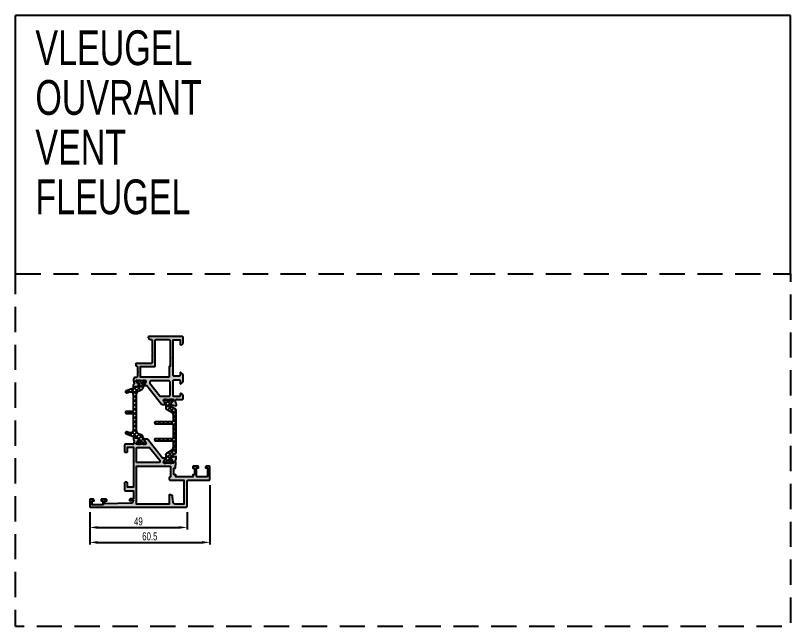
# Model space of a CAD drawing. Header units: millimetres. Extents: x -157 to 4988, y 4688 to 7765.
# Drawn here: x 2333.4 to 2723.1, y 5023 to 5330.3 of the extents above; entities that cross this region are included whole.
import ezdxf

# ---------------------------------------------------------------- set-up
doc = ezdxf.new("R2010")
doc.units = ezdxf.units.MM
doc.header["$LTSCALE"] = 0.2
doc.linetypes.add('DASHED2', pattern=[9.525, 6.35, -3.175])
for name, color, linetype in [('REYNAERS', 7, 'Continuous'), ('RI-DIMENSION', 7, 'Continuous'), ('RI-HATCH-P', 7, 'Continuous'), ('RI-HATCH-PI', 4, 'Continuous'), ('RI-LAYOUT', 7, 'Continuous'), ('RI-PROFILE', 7, 'Continuous'), ('RI-TEXT-GENERAL-DEU', 7, 'Continuous'), ('RI-TEXT-GENERAL-ENG', 7, 'Continuous'), ('RI-TEXT-GENERAL-FRA', 7, 'Continuous'), ('RI-TEXT-GENERAL-NL', 7, 'Continuous')]:
    doc.layers.add(name, color=color, linetype=linetype)
doc.styles.add('T7', font='arial.ttf', dxfattribs={"width": 0.7})
doc.styles.add('T8', font='arial.ttf', dxfattribs={"width": 0.7, "height": 3.5})
doc.dimstyles.new('SCHAAL1OP1', dxfattribs={"dimscale": 0, "dimtxt": 2, "dimasz": 2, "dimexe": 0.5, "dimexo": 1.5, "dimgap": 0.5, "dimtad": 1, "dimdec": 1, "dimzin": 9, "dimdsep": 46, "dimtxsty": 'T7', "dimcen": 2.5, "dimclrd": 256, "dimclre": 256, "dimclrt": 256, "dimadec": 1, "dimazin": 2, "dimtfac": 1, "dimtdec": 1, "dimtmove": 0, "dimatfit": 3, "dimfxl": 1, "dimtolj": 1, "dimtzin": 9, "dimlwd": -1, "dimlwe": -1, "dimarcsym": 0})

# ---------------------------------------------------------------- blocks, each defined once
blk = doc.blocks.new('info-text-ARCH-1')
at = {"layer": 'RI-TEXT-GENERAL-DEU', "style": 'T8', "width": 0.7}
blk.add_attdef('DEU', (2.5, 1.191), '', height=1.75, dxfattribs=at)
at = {"layer": 'RI-TEXT-GENERAL-ENG', "style": 'T8', "width": 0.7}
blk.add_attdef('ENG', (2.5, 3.691), '', height=1.75, dxfattribs=at)
at = {"layer": 'RI-TEXT-GENERAL-FRA', "style": 'T8', "width": 0.7}
blk.add_attdef('FRA', (2.5, 6.191), '', height=1.75, dxfattribs=at)
at = {"layer": 'RI-TEXT-GENERAL-NL', "style": 'T8', "width": 0.7}
blk.add_attdef('NED', (2.5, 8.691), '', height=1.75, dxfattribs=at)
blk = doc.blocks.new('4I31014')
at = {"layer": 'RI-PROFILE'}
for points in [[(-4.8, 8.6, 0.414214), (-5.1, 8.3), (-5.1, 7.9, 0.272375), (-4.84, 7.46), (-4.45, 7.24, -0.272375), (-4.3, 6.98), (-4.3, 4.87), (-4, 4.35), (-4.3, 3.83), (-4.3, 2.1, -0.414214), (-4.8, 1.6), (-5.2, 1.6, 0.414213), (-6.2, 0.6), (-6.2, 0), (-6.2, -0.15), (-5.89, -1.39, -0.263193), (-5.93, -1.58), (-6.34, -2.04, 0.185256), (-6.39, -2.17), (-6.39, -3, 0.479656), (-6.15, -3.19), (-3.47, -2.6, 1.238134), (-3.64, -2.24), (-4.91, -0.46, -0.080897), (-4.94, -0.4), (-4.99, -0.24, -0.892534), (-4.44, 0), (-0.2, 0, -0.414214), (0, -0.2), (0, -0.57, -0.131652), (-0.03, -0.67), (-0.85, -2.1, 1), (-0.85, -2.5), (0.53, -2.5), (7.88, -11.81, 0.229445), (8.27, -12), (9.75, -12, 1), (9.75, -11.6), (8.93, -10.17, -0.131652), (8.9, -10.07), (8.9, -9.7, -0.414214), (9.1, -9.5), (13.34, -9.5, -0.892534), (13.89, -9.73), (13.84, -9.89, -0.083094), (13.81, -9.95), (12.52, -11.73, 1.178332), (12.37, -12.09), (15.05, -12.69, 0.479656), (15.29, -12.49), (15.29, -11.67, 0.185256), (15.24, -11.53), (14.83, -11.08, -0.263193), (14.79, -10.89), (15.1, -9.65, -0.767327), (15.66, -9.5), (18.2, -9.5, 0.414214), (18.7, -9), (18.7, -7.51, 0.267949), (18.45, -7.07), (17.5, -6.52, 0.57735), (17.2, -6.7), (17.2, -7.6, -0.414214), (16.7, -8.1), (14.2, -8.1, -0.414214), (13.7, -7.6), (13.7, -4.17), (13.4, -3.65), (13.7, -3.12), (13.7, -0.1, -0.414214), (14.2, 0.4), (16.7, 0.4, -0.414214), (17.2, -0.1), (17.2, -1.4, 0.57735), (17.5, -1.57), (18.45, -1.02, 0.267949), (18.7, -0.59), (18.7, 2.99, 0.267949), (18.45, 3.43), (17.5, 3.98, 0.57735), (17.2, 3.8), (17.2, 2.7, -0.414214), (16.7, 2.2), (14.2, 2.2, -0.414214), (13.7, 2.7), (13.7, 10.68), (13.4, 11.2), (13.7, 11.72), (13.7, 20.4), (17.2, 20.4), (17.2, 18.19), (17.87, 18.01, 0.198912), (18.02, 18.03), (18.45, 18.28, 0.267949), (18.7, 18.71), (18.7, 21.7, 0.414214), (18.2, 22.2), (1.5, 22.2, 0.414214), (1.2, 21.9), (1.2, 21.5, 0.272375), (1.46, 21.06), (1.99, 20.77, 0.127458), (2.23, 20.7), (2.6, 20.7, -0.414214), (3.1, 20.2), (3.1, 14.82), (3.4, 14.3), (3.1, 13.78), (3.1, 9.1, -0.414214), (2.6, 8.6)], [(11.7, 1.7), (-2.7, 1.7), (-2.7, 7), (4.2, 7, 0.414214), (4.7, 7.5), (4.7, 20.1, -0.414213), (5.2, 20.6), (11.6, 20.6, -0.414214), (12.1, 20.1), (12.1, 7), (11.7, 7)], [(7.06, -7.71, 0.229445), (7.46, -7.9), (11.6, -7.9, 0.414214), (12.1, -7.4), (12.1, -0.7, 0.414214), (11.6, -0.2), (2.4, -0.2, 0.414214), (1.9, -0.7), (1.9, -1, 0.168732), (2.01, -1.31)]]:
    blk.add_lwpolyline(points, format="xyb", close=True, dxfattribs=at)
blk = doc.blocks.new('4E31314')
at = {"layer": 'RI-PROFILE'}
for points in [[(43.4, 22.46), (43.05, 23.6, -0.244146), (43.09, 23.78), (43.5, 24.31, 0.166807), (43.54, 24.43), (43.54, 25.27, 0.479656), (43.3, 25.46), (40.62, 24.87, 1.238134), (40.78, 24.51), (42.07, 22.7), (42.13, 22.51, -0.767327), (41.64, 22.2), (37.4, 22.2, -0.414214), (37.2, 22.4), (37.2, 22.82, -0.131652), (37.23, 22.92), (38.03, 24.3, 1), (38.03, 24.7), (36.67, 24.7), (29.23, 34.12, 0.229445), (29.07, 34.2), (27.47, 34.2, 1), (27.47, 33.8), (28.27, 32.42, -0.131652), (28.3, 32.32), (28.3, 31.9, -0.414214), (28.1, 31.7), (23.86, 31.7, -0.767327), (23.37, 32.01), (23.43, 32.2), (24.72, 34.01, 1.238134), (24.88, 34.37), (22.2, 34.96, 0.479656), (21.96, 34.77), (21.96, 33.93, 0.166807), (22, 33.81), (22.41, 33.28, -0.230693), (22.45, 33.11), (22.1, 31.85, -0.767327), (21.54, 31.7), (18.3, 31.7, 0.414214), (17.5, 30.9), (17.5, 28.1, 0.414214), (18, 27.6), (18.5, 27.6, 0.414214), (19, 28.1), (19, 30.15), (22, 30.15), (22, 10.15), (19, 10.15), (19, 12.1, 0.414214), (18.5, 12.6), (18, 12.6, 0.414214), (17.5, 12.1), (17.5, 8.95, 0.414214), (18.3, 8.15), (22, 8.15), (22, 4.25), (20.5, 4.25, 0.414214), (20, 3.75), (20, 3.45), (21.78, 3.45, -0.46991), (21.97, 3.21, -0.35423), (20.53, 1.99), (7.7, 1.7), (7.7, 3.2), (8.6, 3.2), (8.6, 3.5, 0.414214), (8.1, 4), (6.1, 4, 0.414214), (5.7, 3.6), (5.7, 3.2), (6.7, 3.2), (6.7, 1.2), (1.2, 1.2), (1.2, 3.2), (2.2, 3.2), (2.2, 3.6, 0.414214), (1.8, 4), (0.5, 4, 0.414214), (0, 3.5), (0, 0.5, 0.414214), (0.5, 0), (48.5, 0, 0.414214), (49, 0.5), (49, 13.1, -0.414214), (49.5, 13.6), (60, 13.6, 0.414214), (60.5, 14.1), (60.5, 20.1, 0.414214), (60, 20.6), (58.7, 20.6, 0.414214), (58.3, 20.2), (58.3, 19.8), (59.3, 19.8), (59.3, 15.7, -0.414214), (58.8, 15.2), (54.3, 15.2, -0.414214), (53.8, 15.7), (53.8, 19.8), (54.8, 19.8), (54.8, 20.2, 0.414214), (54.4, 20.6), (52.2, 20.6, 0.414214), (51.9, 20.3), (51.9, 19.6), (52.8, 19.6), (52.8, 16.7, -0.414214), (52.3, 16.2), (51.8, 16.2), (51.8, 15.2), (43.3, 15.2), (43.3, 16.2), (42.8, 16.2, -0.414214), (42.3, 16.7), (42.3, 19.6), (42.9, 19.6, 0.414214), (43.2, 19.9), (43.2, 21.2, 0.414214), (43.4, 21.4)], [(23.6, 22.4), (23.6, 29.6, -0.414214), (24.1, 30.1), (30.11, 30.1), (35.26, 23.59, -0.168732), (35.3, 23.47), (35.3, 22.9, -0.414214), (34.8, 22.4)], [(40.7, 20.6), (40.7, 15.2), (40.5, 15.2, 0.414214), (40, 14.7), (40, 14.1, 0.414214), (40.5, 13.6), (47.4, 13.6), (47.4, 1.6), (42.92, 1.6, -0.388879), (41.92, 2.51), (41.68, 5.29, 0.388879), (40.68, 6.2), (40, 6.2), (40, 1.6), (23.6, 1.6), (23.6, 20.6)]]:
    blk.add_lwpolyline(points, format="xyb", close=True, dxfattribs=at)
blk = doc.blocks.new('0000771L')
at = {"layer": 'RI-HATCH-PI'}
h = blk.add_hatch(dxfattribs=at)
h.set_pattern_fill('_USER', color=256, scale=1.5, angle=45, style=0, double=1, pattern_type=0)
h.set_pattern_definition([(45, (-2.744, -250.6072), (-1.06066, 1.06066), []), (135, (-2.744, -250.6072), (-1.06066, -1.06066), [])])
h.paths.add_polyline_path([(-1.22, 26.15), (-0.51, 26.4, 0.317203), (1.15, 28.76), (1.15, 28.86, -0.131652), (1.19, 29.01), (2.07, 30.54, 0.131652), (2.1, 30.64), (2.1, 30.85, 0.414214), (1.7, 31.25), (1.12, 31.25, 0.044632), (1.08, 31.25, -0.012287), (0.79, 31.2, 0.37684), (0.52, 30.9), (0.52, 30.79, -1.69614), (-0.53, 30.79), (-0.53, 30.9, 0.37684), (-0.79, 31.2, -0.012287), (-1.08, 31.25, 0.044632), (-1.12, 31.25), (-1.7, 31.25, 0.414214), (-2.1, 30.85), (-2.1, 30.64, 0.131652), (-2.07, 30.54), (-1.19, 29.01, -0.131652), (-1.15, 28.86), (-1.15, 28.66, -0.320103), (-1.49, 28.18), (-7.76, 26.02, 1), (-7.44, 25.08), (-6.14, 25.53, -0.515034), (-4.15, 24.11), (-4.15, 16.25, -0.414214), (-4.65, 15.75), (-7.6, 15.75, 1), (-7.6, 14.75), (-4.65, 14.75, -0.414214), (-4.15, 14.25), (-4.15, 6.39, -0.515034), (-6.14, 4.97), (-7.44, 5.42, 1), (-7.76, 4.48), (-1.49, 2.32, -0.320103), (-1.15, 1.84), (-1.15, 1.64, -0.131652), (-1.19, 1.49), (-2.07, -0.04, 0.131652), (-2.1, -0.14), (-2.1, -0.35, 0.414214), (-1.7, -0.75), (-1.12, -0.75, 0.044632), (-1.08, -0.75, -0.012287), (-0.79, -0.7, 0.37684), (-0.53, -0.4), (-0.53, -0.29, -1.69614), (0.52, -0.29), (0.52, -0.4, 0.37684), (0.79, -0.7, -0.012287), (1.08, -0.75, 0.044632), (1.12, -0.75), (1.7, -0.75, 0.414214), (2.1, -0.35), (2.1, -0.14, 0.131652), (2.07, -0.04), (1.19, 1.49, -0.131652), (1.15, 1.64), (1.15, 1.74, 0.317203), (-0.51, 4.1), (-1.22, 4.35, -0.317203), (-2.55, 6.24), (-2.55, 24.26, -0.317203)])
at = {"layer": 'RI-PROFILE'}
blk.add_lwpolyline([(-7.76, 26.02, 1), (-7.44, 25.08), (-6.14, 25.53, -0.515034), (-4.15, 24.11), (-4.15, 16.25, -0.414214), (-4.65, 15.75), (-7.6, 15.75, 1), (-7.6, 14.75), (-4.65, 14.75, -0.414214), (-4.15, 14.25), (-4.15, 6.39, -0.515034), (-6.14, 4.97), (-7.44, 5.42, 1), (-7.76, 4.48), (-1.49, 2.32, -0.320103), (-1.15, 1.84), (-1.15, 1.64, -0.131652), (-1.19, 1.49), (-2.07, -0.04, 0.131652), (-2.1, -0.14), (-2.1, -0.35, 0.414214), (-1.7, -0.75), (-1.12, -0.75, 0.044632), (-1.08, -0.75, -0.012287), (-0.79, -0.7, 0.37684), (-0.53, -0.4), (-0.53, -0.29, -1.69614), (0.52, -0.29), (0.52, -0.4, 0.37684), (0.79, -0.7, -0.012287), (1.08, -0.75, 0.044632), (1.12, -0.75), (1.7, -0.75, 0.414214), (2.1, -0.35), (2.1, -0.14, 0.131652), (2.07, -0.04), (1.19, 1.49, -0.131652), (1.15, 1.64), (1.15, 1.74, 0.317203), (-0.51, 4.1), (-1.22, 4.35, -0.317203), (-2.55, 6.24), (-2.55, 24.26, -0.317203), (-1.22, 26.15), (-0.51, 26.4, 0.317203), (1.15, 28.76), (1.15, 28.86, -0.131652), (1.19, 29.01), (2.07, 30.54, 0.131652), (2.1, 30.64), (2.1, 30.85, 0.414214), (1.7, 31.25), (1.12, 31.25, 0.044632), (1.08, 31.25, -0.012287), (0.79, 31.2, 0.37684), (0.52, 30.9), (0.52, 30.79, -1.69614), (-0.53, 30.79), (-0.53, 30.9, 0.37684), (-0.79, 31.2, -0.012287), (-1.08, 31.25, 0.044632), (-1.12, 31.25), (-1.7, 31.25, 0.414214), (-2.1, 30.85), (-2.1, 30.64, 0.131652), (-2.07, 30.54), (-1.19, 29.01, -0.131652), (-1.15, 28.86), (-1.15, 28.66, -0.320103), (-1.49, 28.18)], format="xyb", close=True, dxfattribs=at)
blk = doc.blocks.new('0000868L')
at = {"layer": 'RI-HATCH-PI'}
h = blk.add_hatch(dxfattribs=at)
h.set_pattern_fill('_USER', color=256, scale=1.5, angle=45, style=0, double=1, pattern_type=0)
h.set_pattern_definition([(45, (-4.3441, -122.7), (-1.06066, 1.06066), []), (135, (-4.3441, -122.7), (-1.06066, -1.06066), [])])
edge = h.paths.add_edge_path()
edge.add_arc((-4.18, 12.75), 0.5, 180, 270)
edge.add_line((-4.18, 12.25), (4.22, 12.25))
edge.add_arc((4.22, 11.75), 0.5, -90, 90, ccw=False)
edge.add_line((4.22, 11.25), (-4.18, 11.25))
edge.add_arc((-4.18, 10.75), 0.5, 90, 180)
edge.add_line((-4.68, 10.75), (-4.68, 7.95))
edge.add_arc((-2.68, 7.95), 2, 180, 238)
edge.add_line((-3.74, 6.26), (-1.45, 4.82))
edge.add_arc((-1.98, 3.97), 1, 0, 58, ccw=False)
edge.add_line((-0.98, 3.97), (-0.98, 2.39))
edge.add_arc((-0.68, 2.39), 0.3, 180, 210)
edge.add_line((-0.93, 2.24), (-0.05, 0.71))
edge.add_arc((-0.23, 0.61), 0.2, 0, 30, ccw=False)
edge.add_line((-0.03, 0.61), (-0.03, 0.4))
edge.add_arc((-0.43, 0.4), 0.4, -90, 0, ccw=False)
edge.add_line((-0.43, 0), (-0.93, 0))
edge.add_arc((-0.93, 0.1), 0.1, 180, 270, ccw=False)
edge.add_line((-1.03, 0.1), (-1.4, 0.1))
edge.add_arc((-1.4, 0.3), 0.2, 180, 270, ccw=False)
edge.add_line((-1.6, 0.3), (-1.6, 0.41))
edge.add_arc((-1.4, 0.41), 0.2, 154.9922, 180, ccw=False)
edge.add_arc((-2.13, 0.75), 0.6, 334.9922, 450)
edge.add_arc((-2.13, 0.75), 0.6, 90, 205.0078)
edge.add_arc((-2.85, 0.41), 0.2, 0, 25.0078, ccw=False)
edge.add_line((-2.65, 0.41), (-2.65, 0.3))
edge.add_arc((-2.85, 0.3), 0.2, -90, 0, ccw=False)
edge.add_line((-2.85, 0.1), (-3.23, 0.1))
edge.add_arc((-3.33, 0.1), 0.1, -90, 0, ccw=False)
edge.add_line((-3.33, 0), (-3.83, 0))
edge.add_arc((-3.83, 0.4), 0.4, 180, 270, ccw=False)
edge.add_line((-4.23, 0.4), (-4.23, 0.61))
edge.add_arc((-4.03, 0.61), 0.2, 150, 180, ccw=False)
edge.add_line((-4.2, 0.71), (-3.32, 2.24))
edge.add_arc((-3.58, 2.39), 0.3, 330, 360)
edge.add_line((-3.28, 2.39), (-3.28, 2.7))
edge.add_arc((-4.28, 2.7), 1, 0, 58)
edge.add_line((-3.75, 3.54), (-6.05, 4.98))
edge.add_arc((-5.78, 5.41), 0.5, 180, 238, ccw=False)
edge.add_line((-6.28, 5.41), (-6.28, 26.59))
edge.add_arc((-5.78, 26.59), 0.5, 122, 180, ccw=False)
edge.add_line((-6.05, 27.02), (-3.75, 28.46))
edge.add_arc((-4.28, 29.3), 1, 302, 360)
edge.add_line((-3.28, 29.3), (-3.28, 29.61))
edge.add_arc((-3.58, 29.61), 0.3, 0, 30)
edge.add_line((-3.32, 29.76), (-3.63, 30.3))
edge.add_line((-3.63, 30.3), (-4.2, 31.29))
edge.add_arc((-4.03, 31.39), 0.2, 180, 210, ccw=False)
edge.add_line((-4.23, 31.39), (-4.23, 31.6))
edge.add_arc((-3.83, 31.6), 0.4, 90, 180, ccw=False)
edge.add_line((-3.83, 32), (-3.33, 32))
edge.add_arc((-3.33, 31.9), 0.1, 0, 90, ccw=False)
edge.add_line((-3.23, 31.9), (-2.85, 31.9))
edge.add_arc((-2.85, 31.7), 0.2, 0, 90, ccw=False)
edge.add_line((-2.65, 31.7), (-2.65, 31.59))
edge.add_arc((-2.85, 31.59), 0.2, 334.9922, 360, ccw=False)
edge.add_arc((-2.13, 31.25), 0.6, 154.9922, 270)
edge.add_arc((-2.13, 31.25), 0.6, 270, 385.0078)
edge.add_arc((-1.4, 31.59), 0.2, 180, 205.0078, ccw=False)
edge.add_line((-1.6, 31.59), (-1.6, 31.7))
edge.add_arc((-1.4, 31.7), 0.2, 90, 180, ccw=False)
edge.add_line((-1.4, 31.9), (-1.03, 31.9))
edge.add_arc((-0.93, 31.9), 0.1, 90, 180, ccw=False)
edge.add_line((-0.93, 32), (-0.43, 32))
edge.add_arc((-0.43, 31.6), 0.4, 0, 90, ccw=False)
edge.add_line((-0.03, 31.6), (-0.03, 31.39))
edge.add_arc((-0.23, 31.39), 0.2, -30, 0, ccw=False)
edge.add_line((-0.05, 31.29), (-0.93, 29.76))
edge.add_arc((-0.68, 29.61), 0.3, 150, 180)
edge.add_line((-0.98, 29.61), (-0.98, 28.03))
edge.add_arc((-1.98, 28.03), 1, 302, 360, ccw=False)
edge.add_line((-1.45, 27.18), (-3.74, 25.74))
edge.add_arc((-2.68, 24.05), 2, 122, 180)
edge.add_line((-4.68, 24.05), (-4.68, 21.25))
edge.add_arc((-4.18, 21.25), 0.5, 180, 270)
edge.add_line((-4.18, 20.75), (4.22, 20.75))
edge.add_arc((4.22, 20.25), 0.5, -90, 90, ccw=False)
edge.add_line((4.22, 19.75), (-4.18, 19.75))
edge.add_arc((-4.18, 19.25), 0.5, 90, 180)
edge.add_line((-4.68, 19.25), (-4.68, 12.75))
at = {"layer": 'RI-PROFILE'}
blk.add_lwpolyline([(-4.68, 12.75, 0.414214), (-4.18, 12.25), (4.22, 12.25, -1), (4.22, 11.25), (-4.18, 11.25, 0.414214), (-4.68, 10.75), (-4.68, 7.95, 0.258618), (-3.74, 6.26), (-1.45, 4.82, -0.258618), (-0.98, 3.97), (-0.98, 2.39, 0.131652), (-0.93, 2.24), (-0.05, 0.71, -0.131652), (-0.03, 0.61), (-0.03, 0.4, -0.414214), (-0.43, 0), (-0.93, 0, -0.414214), (-1.03, 0.1), (-1.4, 0.1, -0.414214), (-1.6, 0.3), (-1.6, 0.41, -0.109552), (-1.58, 0.5, 0.548663), (-2.13, 1.35, 0.548663), (-2.67, 0.5, -0.109552), (-2.65, 0.41), (-2.65, 0.3, -0.414214), (-2.85, 0.1), (-3.23, 0.1, -0.414214), (-3.33, 0), (-3.83, 0, -0.414214), (-4.23, 0.4), (-4.23, 0.61, -0.131652), (-4.2, 0.71), (-3.32, 2.24, 0.131652), (-3.28, 2.39), (-3.28, 2.7, 0.258618), (-3.75, 3.54), (-6.05, 4.98, -0.258618), (-6.28, 5.41), (-6.28, 26.59, -0.258618), (-6.05, 27.02), (-3.75, 28.46, 0.258618), (-3.28, 29.3), (-3.28, 29.61, 0.131652), (-3.32, 29.76), (-3.63, 30.3), (-4.2, 31.29, -0.131652), (-4.23, 31.39), (-4.23, 31.6, -0.414214), (-3.83, 32), (-3.33, 32, -0.414214), (-3.23, 31.9), (-2.85, 31.9, -0.414214), (-2.65, 31.7), (-2.65, 31.59, -0.109552), (-2.67, 31.5, 0.548663), (-2.13, 30.65, 0.548663), (-1.58, 31.5, -0.109552), (-1.6, 31.59), (-1.6, 31.7, -0.414214), (-1.4, 31.9), (-1.03, 31.9, -0.414214), (-0.93, 32), (-0.43, 32, -0.414214), (-0.03, 31.6), (-0.03, 31.39, -0.131652), (-0.05, 31.29), (-0.93, 29.76, 0.131652), (-0.98, 29.61), (-0.98, 28.03, -0.258618), (-1.45, 27.18), (-3.74, 25.74, 0.258618), (-4.68, 24.05), (-4.68, 21.25, 0.414214), (-4.18, 20.75), (4.22, 20.75, -1), (4.22, 19.75), (-4.18, 19.75, 0.414214), (-4.68, 19.25)], format="xyb", close=True, dxfattribs=at)
blk = doc.blocks.new('4031314B')
for name, p in [('4I31014', (28.3, 63.7)), ('0000771L', (26.1, 32.45))]:
    blk.add_blockref(name, p)
at = {"xscale": -1}
blk.add_blockref('0000868L', (37.27, 22.2), dxfattribs=at)
at = {"layer": 'RI-PROFILE'}
blk.add_blockref('4E31314', (0, 0), dxfattribs=at)
blk = doc.blocks.new('4031314')
at = {"layer": 'RI-HATCH-P'}
h = blk.add_hatch(color=256, dxfattribs=at)
edge = h.paths.add_edge_path(flags=16)
edge.add_line((40, 65.4), (25.6, 65.4))
edge.add_line((25.6, 65.4), (25.6, 70.7))
edge.add_line((25.6, 70.7), (32.5, 70.7))
edge.add_arc((32.5, 71.2), 0.5, 270, 360)
edge.add_line((33, 71.2), (33, 83.8))
edge.add_arc((33.5, 83.8), 0.5, 90, 180, ccw=False)
edge.add_line((33.5, 84.3), (39.9, 84.3))
edge.add_arc((39.9, 83.8), 0.5, 0, 90, ccw=False)
edge.add_line((40.4, 83.8), (40.4, 70.7))
edge.add_line((40.4, 70.7), (40, 70.7))
edge.add_line((40, 70.7), (40, 65.4))
edge = h.paths.add_edge_path()
edge.add_arc((23.5, 72), 0.3, 90, 180)
edge.add_line((23.2, 72), (23.2, 71.6))
edge.add_arc((23.7, 71.6), 0.5, 180, 240.9454)
edge.add_line((23.46, 71.16), (23.85, 70.94))
edge.add_arc((23.7, 70.68), 0.3, 0, 60.9454, ccw=False)
edge.add_line((24, 70.68), (24, 68.57))
edge.add_line((24, 68.57), (24.3, 68.05))
edge.add_line((24.3, 68.05), (24, 67.53))
edge.add_line((24, 67.53), (24, 65.8))
edge.add_arc((23.5, 65.8), 0.5, 270, 360, ccw=False)
edge.add_line((23.5, 65.3), (23.1, 65.3))
edge.add_arc((23.1, 64.3), 1, 90, 179.9999)
edge.add_line((22.1, 64.3), (22.1, 63.7))
edge.add_line((22.1, 63.7), (22.1, 63.55))
edge.add_line((22.1, 63.55), (22.41, 62.31))
edge.add_arc((22.22, 62.25), 0.2, -41.9817, 17, ccw=False)
edge.add_line((22.37, 62.12), (21.96, 61.66))
edge.add_arc((22.11, 61.53), 0.2, 138.0183, 180)
edge.add_line((21.91, 61.53), (21.91, 60.7))
edge.add_arc((22.11, 60.7), 0.2, 180, 282.5)
edge.add_line((22.15, 60.51), (24.83, 61.1))
edge.add_arc((24.78, 61.3), 0.2, 282.5, 486.7933)
edge.add_line((24.66, 61.46), (23.39, 63.24))
edge.add_arc((23.55, 63.36), 0.2, 197, 215.5, ccw=False)
edge.add_line((23.36, 63.3), (23.31, 63.46))
edge.add_arc((23.6, 63.55), 0.3, 30, 197, ccw=False)
edge.add_line((23.86, 63.7), (28.1, 63.7))
edge.add_arc((28.1, 63.5), 0.2, 0, 90, ccw=False)
edge.add_line((28.3, 63.5), (28.3, 63.13))
edge.add_arc((28.1, 63.13), 0.2, -30, 0, ccw=False)
edge.add_line((28.27, 63.03), (27.45, 61.6))
edge.add_arc((27.45, 61.4), 0.2, 90, 270)
edge.add_line((27.45, 61.2), (28.83, 61.2))
edge.add_line((28.83, 61.2), (36.18, 51.89))
edge.add_arc((36.57, 52.2), 0.5, 218.3098, 270)
edge.add_line((36.57, 51.7), (38.05, 51.7))
edge.add_arc((38.05, 51.9), 0.2, 270, 450)
edge.add_line((38.05, 52.1), (37.23, 53.53))
edge.add_arc((37.4, 53.63), 0.2, 180, 210, ccw=False)
edge.add_line((37.2, 53.63), (37.2, 54))
edge.add_arc((37.4, 54), 0.2, 90, 180, ccw=False)
edge.add_line((37.4, 54.2), (41.64, 54.2))
edge.add_arc((41.9, 54.05), 0.3, -17, 150, ccw=False)
edge.add_line((42.19, 53.97), (42.14, 53.81))
edge.add_arc((41.95, 53.86), 0.2, 324, 343, ccw=False)
edge.add_line((42.11, 53.75), (40.82, 51.97))
edge.add_arc((40.72, 51.8), 0.2, 58.7794, 257.5)
edge.add_line((40.67, 51.61), (43.35, 51.01))
edge.add_arc((43.39, 51.21), 0.2, 257.5, 360)
edge.add_line((43.59, 51.21), (43.59, 52.03))
edge.add_arc((43.39, 52.03), 0.2, 0, 41.9817)
edge.add_line((43.54, 52.17), (43.13, 52.62))
edge.add_arc((43.28, 52.76), 0.2, 163, 221.9817, ccw=False)
edge.add_line((43.09, 52.81), (43.4, 54.05))
edge.add_arc((43.7, 54.05), 0.3, 30, 180, ccw=False)
edge.add_line((43.96, 54.2), (46.5, 54.2))
edge.add_arc((46.5, 54.7), 0.5, 270, 360)
edge.add_line((47, 54.7), (47, 56.19))
edge.add_arc((46.5, 56.19), 0.5, 360, 420)
edge.add_line((46.75, 56.63), (45.8, 57.18))
edge.add_arc((45.7, 57), 0.2, 60, 180)
edge.add_line((45.5, 57), (45.5, 56.1))
edge.add_arc((45, 56.1), 0.5, -90, 0, ccw=False)
edge.add_line((45, 55.6), (42.5, 55.6))
edge.add_arc((42.5, 56.1), 0.5, 180, 270, ccw=False)
edge.add_line((42, 56.1), (42, 59.53))
edge.add_line((42, 59.53), (41.7, 60.05))
edge.add_line((41.7, 60.05), (42, 60.58))
edge.add_line((42, 60.58), (42, 63.6))
edge.add_arc((42.5, 63.6), 0.5, 89.9892, 179.9892, ccw=False)
edge.add_line((42.5, 64.1), (45, 64.1))
edge.add_arc((45, 63.6), 0.5, 0, 90, ccw=False)
edge.add_line((45.5, 63.6), (45.5, 62.3))
edge.add_arc((45.7, 62.3), 0.2, 180, 300)
edge.add_line((45.8, 62.13), (46.75, 62.68))
edge.add_arc((46.5, 63.11), 0.5, 300, 360)
edge.add_line((47, 63.11), (47, 66.69))
edge.add_arc((46.5, 66.69), 0.5, 0, 60)
edge.add_line((46.75, 67.13), (45.8, 67.68))
edge.add_arc((45.7, 67.5), 0.2, 60, 180)
edge.add_line((45.5, 67.5), (45.5, 66.4))
edge.add_arc((45, 66.4), 0.5, -90, 0, ccw=False)
edge.add_line((45, 65.9), (42.5, 65.9))
edge.add_arc((42.5, 66.4), 0.5, 180, 270, ccw=False)
edge.add_line((42, 66.4), (42, 74.38))
edge.add_line((42, 74.38), (41.7, 74.9))
edge.add_line((41.7, 74.9), (42, 75.42))
edge.add_line((42, 75.42), (42, 84.1))
edge.add_line((42, 84.1), (45.5, 84.1))
edge.add_line((45.5, 84.1), (45.5, 81.89))
edge.add_line((45.5, 81.89), (46.17, 81.71))
edge.add_arc((46.22, 81.9), 0.2, 255, 300)
edge.add_line((46.32, 81.73), (46.75, 81.98))
edge.add_arc((46.5, 82.41), 0.5, 300, 360)
edge.add_line((47, 82.41), (47, 85.4))
edge.add_arc((46.5, 85.4), 0.5, 0, 90)
edge.add_line((46.5, 85.9), (29.8, 85.9))
edge.add_arc((29.8, 85.6), 0.3, 90, 180)
edge.add_line((29.5, 85.6), (29.5, 85.2))
edge.add_arc((30, 85.2), 0.5, 180, 240.9454)
edge.add_line((29.76, 84.76), (30.29, 84.47))
edge.add_arc((30.53, 84.9), 0.5, 240.9454, 270)
edge.add_line((30.53, 84.4), (30.9, 84.4))
edge.add_arc((30.9, 83.9), 0.5, 0, 90, ccw=False)
edge.add_line((31.4, 83.9), (31.4, 78.52))
edge.add_line((31.4, 78.52), (31.7, 78))
edge.add_line((31.7, 78), (31.4, 77.48))
edge.add_line((31.4, 77.48), (31.4, 72.8))
edge.add_arc((30.9, 72.8), 0.5, 270, 360, ccw=False)
edge.add_line((30.9, 72.3), (23.5, 72.3))
edge = h.paths.add_edge_path(flags=16)
edge.add_arc((35.76, 56.3), 0.5, 218.3098, 270)
edge.add_line((35.76, 55.8), (39.9, 55.8))
edge.add_arc((39.9, 56.3), 0.5, 270, 360)
edge.add_line((40.4, 56.3), (40.4, 63))
edge.add_arc((39.9, 63), 0.5, 360, 450)
edge.add_line((39.9, 63.5), (30.7, 63.5))
edge.add_arc((30.7, 63), 0.5, 90, 180)
edge.add_line((30.2, 63), (30.2, 62.7))
edge.add_arc((30.7, 62.7), 0.5, 180, 218.3098)
edge.add_line((30.31, 62.39), (35.36, 55.99))
h = blk.add_hatch(color=256, dxfattribs=at)
h.paths.add_polyline_path([(43.2, 21.2), (43.2, 19.9, -0.414214), (42.9, 19.6), (42.3, 19.6), (42.3, 16.7, 0.414214), (42.8, 16.2), (43.3, 16.2), (43.3, 15.2), (51.8, 15.2), (51.8, 16.2), (52.3, 16.2, 0.414214), (52.8, 16.7), (52.8, 19.6), (51.9, 19.6), (51.9, 20.3, -0.414214), (52.2, 20.6), (54.4, 20.6, -0.414214), (54.8, 20.2), (54.8, 19.8), (53.8, 19.8), (53.8, 15.7, 0.414214), (54.3, 15.2), (58.8, 15.2, 0.414214), (59.3, 15.7), (59.3, 19.8), (58.3, 19.8), (58.3, 20.2, -0.414214), (58.7, 20.6), (60, 20.6, -0.414214), (60.5, 20.1), (60.5, 14.1, -0.414214), (60, 13.6), (49.5, 13.6, 0.414214), (49, 13.1), (49, 0.5, -0.414214), (48.5, 0), (0.5, 0, -0.414214), (0, 0.5), (0, 3.5, -0.414214), (0.5, 4), (1.8, 4, -0.414214), (2.2, 3.6), (2.2, 3.2), (1.2, 3.2), (1.2, 1.2), (6.7, 1.2), (6.7, 3.2), (5.7, 3.2), (5.7, 3.6, -0.414214), (6.1, 4), (8.1, 4, -0.414214), (8.6, 3.5), (8.6, 3.2), (7.7, 3.2), (7.7, 1.7), (20.53, 1.99, 0.35423), (21.97, 3.21, 0.46991), (21.78, 3.45), (20, 3.45), (20, 3.75, -0.414214), (20.5, 4.25), (22, 4.25), (22, 8.15), (18.3, 8.15, -0.414214), (17.5, 8.95), (17.5, 12.1, -0.414214), (18, 12.6), (18.5, 12.6, -0.414214), (19, 12.1), (19, 10.15), (22, 10.15), (22, 30.15), (19, 30.15), (19, 28.1, -0.414214), (18.5, 27.6), (18, 27.6, -0.414214), (17.5, 28.1), (17.5, 30.9, -0.414214), (18.3, 31.7), (21.54, 31.7, 0.767327), (22.1, 31.85), (22.45, 33.11, 0.230693), (22.41, 33.28), (22, 33.81, -0.166807), (21.96, 33.93), (21.96, 34.77, -0.479656), (22.2, 34.96), (24.88, 34.37, -1.238134), (24.72, 34.01), (23.43, 32.2), (23.37, 32.01, 0.767327), (23.86, 31.7), (28.1, 31.7, 0.414214), (28.3, 31.9), (28.3, 32.32, 0.131652), (28.27, 32.42), (27.47, 33.8, -1), (27.47, 34.2), (29.07, 34.2, -0.229445), (29.23, 34.12), (36.67, 24.7), (38.03, 24.7, -1), (38.03, 24.3), (37.23, 22.92, 0.131652), (37.2, 22.82), (37.2, 22.4, 0.414214), (37.4, 22.2), (41.64, 22.2, 0.767327), (42.13, 22.51), (42.07, 22.7), (40.78, 24.51, -1.238134), (40.62, 24.87), (43.3, 25.46, -0.479656), (43.54, 25.27), (43.54, 24.43, -0.166807), (43.5, 24.31), (43.09, 23.78, 0.244146), (43.05, 23.6), (43.4, 22.46), (43.4, 21.4, -0.414214)])
h.paths.add_polyline_path([(23.6, 20.6), (40.7, 20.6), (40.7, 15.2), (40.5, 15.2, 0.414214), (40, 14.7), (40, 14.1, 0.414214), (40.5, 13.6), (47.4, 13.6), (47.4, 1.6), (42.92, 1.6, -0.388879), (41.92, 2.51), (41.68, 5.29, 0.388879), (40.68, 6.2), (40, 6.2), (40, 1.6), (23.6, 1.6)], flags=16)
h.paths.add_polyline_path([(23.6, 22.4), (23.6, 29.6, -0.414214), (24.1, 30.1), (30.11, 30.1), (35.26, 23.59, -0.168732), (35.3, 23.47), (35.3, 22.9, -0.414214), (34.8, 22.4)], flags=16)
blk.add_blockref('4031314B', (0, 0))
blk = doc.blocks.new('*D88')
at = {"layer": 'Defpoints', "color": 0, "transparency": 16777216}
for p in [(2370.68, 5083.46), (2419.68, 5083.46), (2419.68, 5072.78)]:
    blk.add_point(p, dxfattribs=at)
at = {"layer": 'RI-DIMENSION', "color": 7, "transparency": 16777216}
for p, q in [((2370.68, 5080.46), (2370.68, 5071.78)), ((2419.68, 5080.46), (2419.68, 5071.78)), ((2374.68, 5072.78), (2415.68, 5072.78))]:
    blk.add_line(p, q, dxfattribs=at)
for points in [[(2374.68, 5073.45), (2374.68, 5072.11), (2370.68, 5072.78)], [(2415.68, 5073.45), (2415.68, 5072.11), (2419.68, 5072.78)]]:
    blk.add_solid(points, dxfattribs=at)
at = {"layer": 'RI-DIMENSION', "transparency": 16777216, "insert": (2395.18, 5075.82), "char_height": 4, "attachment_point": 5, "style": 'T7'}
blk.add_mtext('\\A1;49', dxfattribs=at)
blk = doc.blocks.new('*D89')
at = {"layer": 'Defpoints', "color": 0, "transparency": 16777216}
for p in [(2431.18, 5097.06), (2370.68, 5083.46), (2431.18, 5065.25)]:
    blk.add_point(p, dxfattribs=at)
at = {"layer": 'RI-DIMENSION', "color": 7, "transparency": 16777216}
for p, q in [((2431.18, 5094.06), (2431.18, 5064.25)), ((2370.68, 5080.46), (2370.68, 5064.25)), ((2374.68, 5065.25), (2427.18, 5065.25))]:
    blk.add_line(p, q, dxfattribs=at)
for points in [[(2374.68, 5065.92), (2374.68, 5064.58), (2370.68, 5065.25)], [(2427.18, 5065.92), (2427.18, 5064.58), (2431.18, 5065.25)]]:
    blk.add_solid(points, dxfattribs=at)
at = {"layer": 'RI-DIMENSION', "transparency": 16777216, "insert": (2400.93, 5068.29), "char_height": 4, "attachment_point": 5, "style": 'T7'}
blk.add_mtext('\\A1;60.5', dxfattribs=at)

msp = doc.modelspace()

# ---------------------------------------------------------------- linework, layer by layer
at = {"layer": 'RI-LAYOUT'}
for p, q in [((2723.12, 5330.27), (2333.38, 5330.27)), ((2333.38, 5200.27), (2333.38, 5330.27)), ((2723.12, 5200.27), (2723.12, 5330.27))]:
    msp.add_line(p, q, dxfattribs=at)
at = {"layer": 'RI-LAYOUT', "linetype": 'DASHED2', "ltscale": 10, "flags": 128}
msp.add_lwpolyline([(2333.38, 5200.27), (2723.12, 5200.27), (2723.12, 5022.95), (2333.38, 5022.95)], close=True, dxfattribs=at)

# ---------------------------------------------------------------- block references
ref = msp.add_blockref('info-text-ARCH-1', (2318.38, 5218.4), dxfattribs=dict(xscale=10, yscale=10, zscale=10))
ref.add_attrib('NED', 'VLEUGEL', (2343.38, 5305.31), dxfattribs={"layer": 'RI-TEXT-GENERAL-NL', "height": 17.5, "style": 'T8', "width": 0.7})
ref.add_attrib('FRA', 'OUVRANT', (2343.38, 5280.31), dxfattribs={"layer": 'RI-TEXT-GENERAL-FRA', "height": 17.5, "style": 'T8', "width": 0.7})
ref.add_attrib('ENG', 'VENT', (2343.38, 5255.31), dxfattribs={"layer": 'RI-TEXT-GENERAL-ENG', "height": 17.5, "style": 'T8', "width": 0.7})
ref.add_attrib('DEU', 'FLEUGEL', (2343.38, 5230.31), dxfattribs={"layer": 'RI-TEXT-GENERAL-DEU', "height": 17.5, "style": 'T8', "width": 0.7})
at = {"layer": 'REYNAERS'}
msp.add_blockref('4031314', (2370.68, 5082.96), dxfattribs=at)

# ---------------------------------------------------------------- dimensions: what is measured, and where the dimension line sits
at = {"layer": 'RI-DIMENSION', "color": 7}
for base, p2, picture, middle in [((2431.18, 5065.25), (2431.18, 5097.06), '*D89', (2400.93, 5068.29)), ((2419.68, 5072.78), (2419.68, 5083.46), '*D88', (2395.18, 5075.82))]:
    dim = msp.add_linear_dim(base=base, p1=(2370.68, 5083.46), p2=p2, dimstyle='SCHAAL1OP1', override={"dimscale": 2, "dimclrd": 7, "dimclre": 7}, dxfattribs=at)
    dim.commit()
    dim.dimension.update_dxf_attribs({"geometry": picture, "text_midpoint": middle})

doc.saveas('drawing.dxf')
